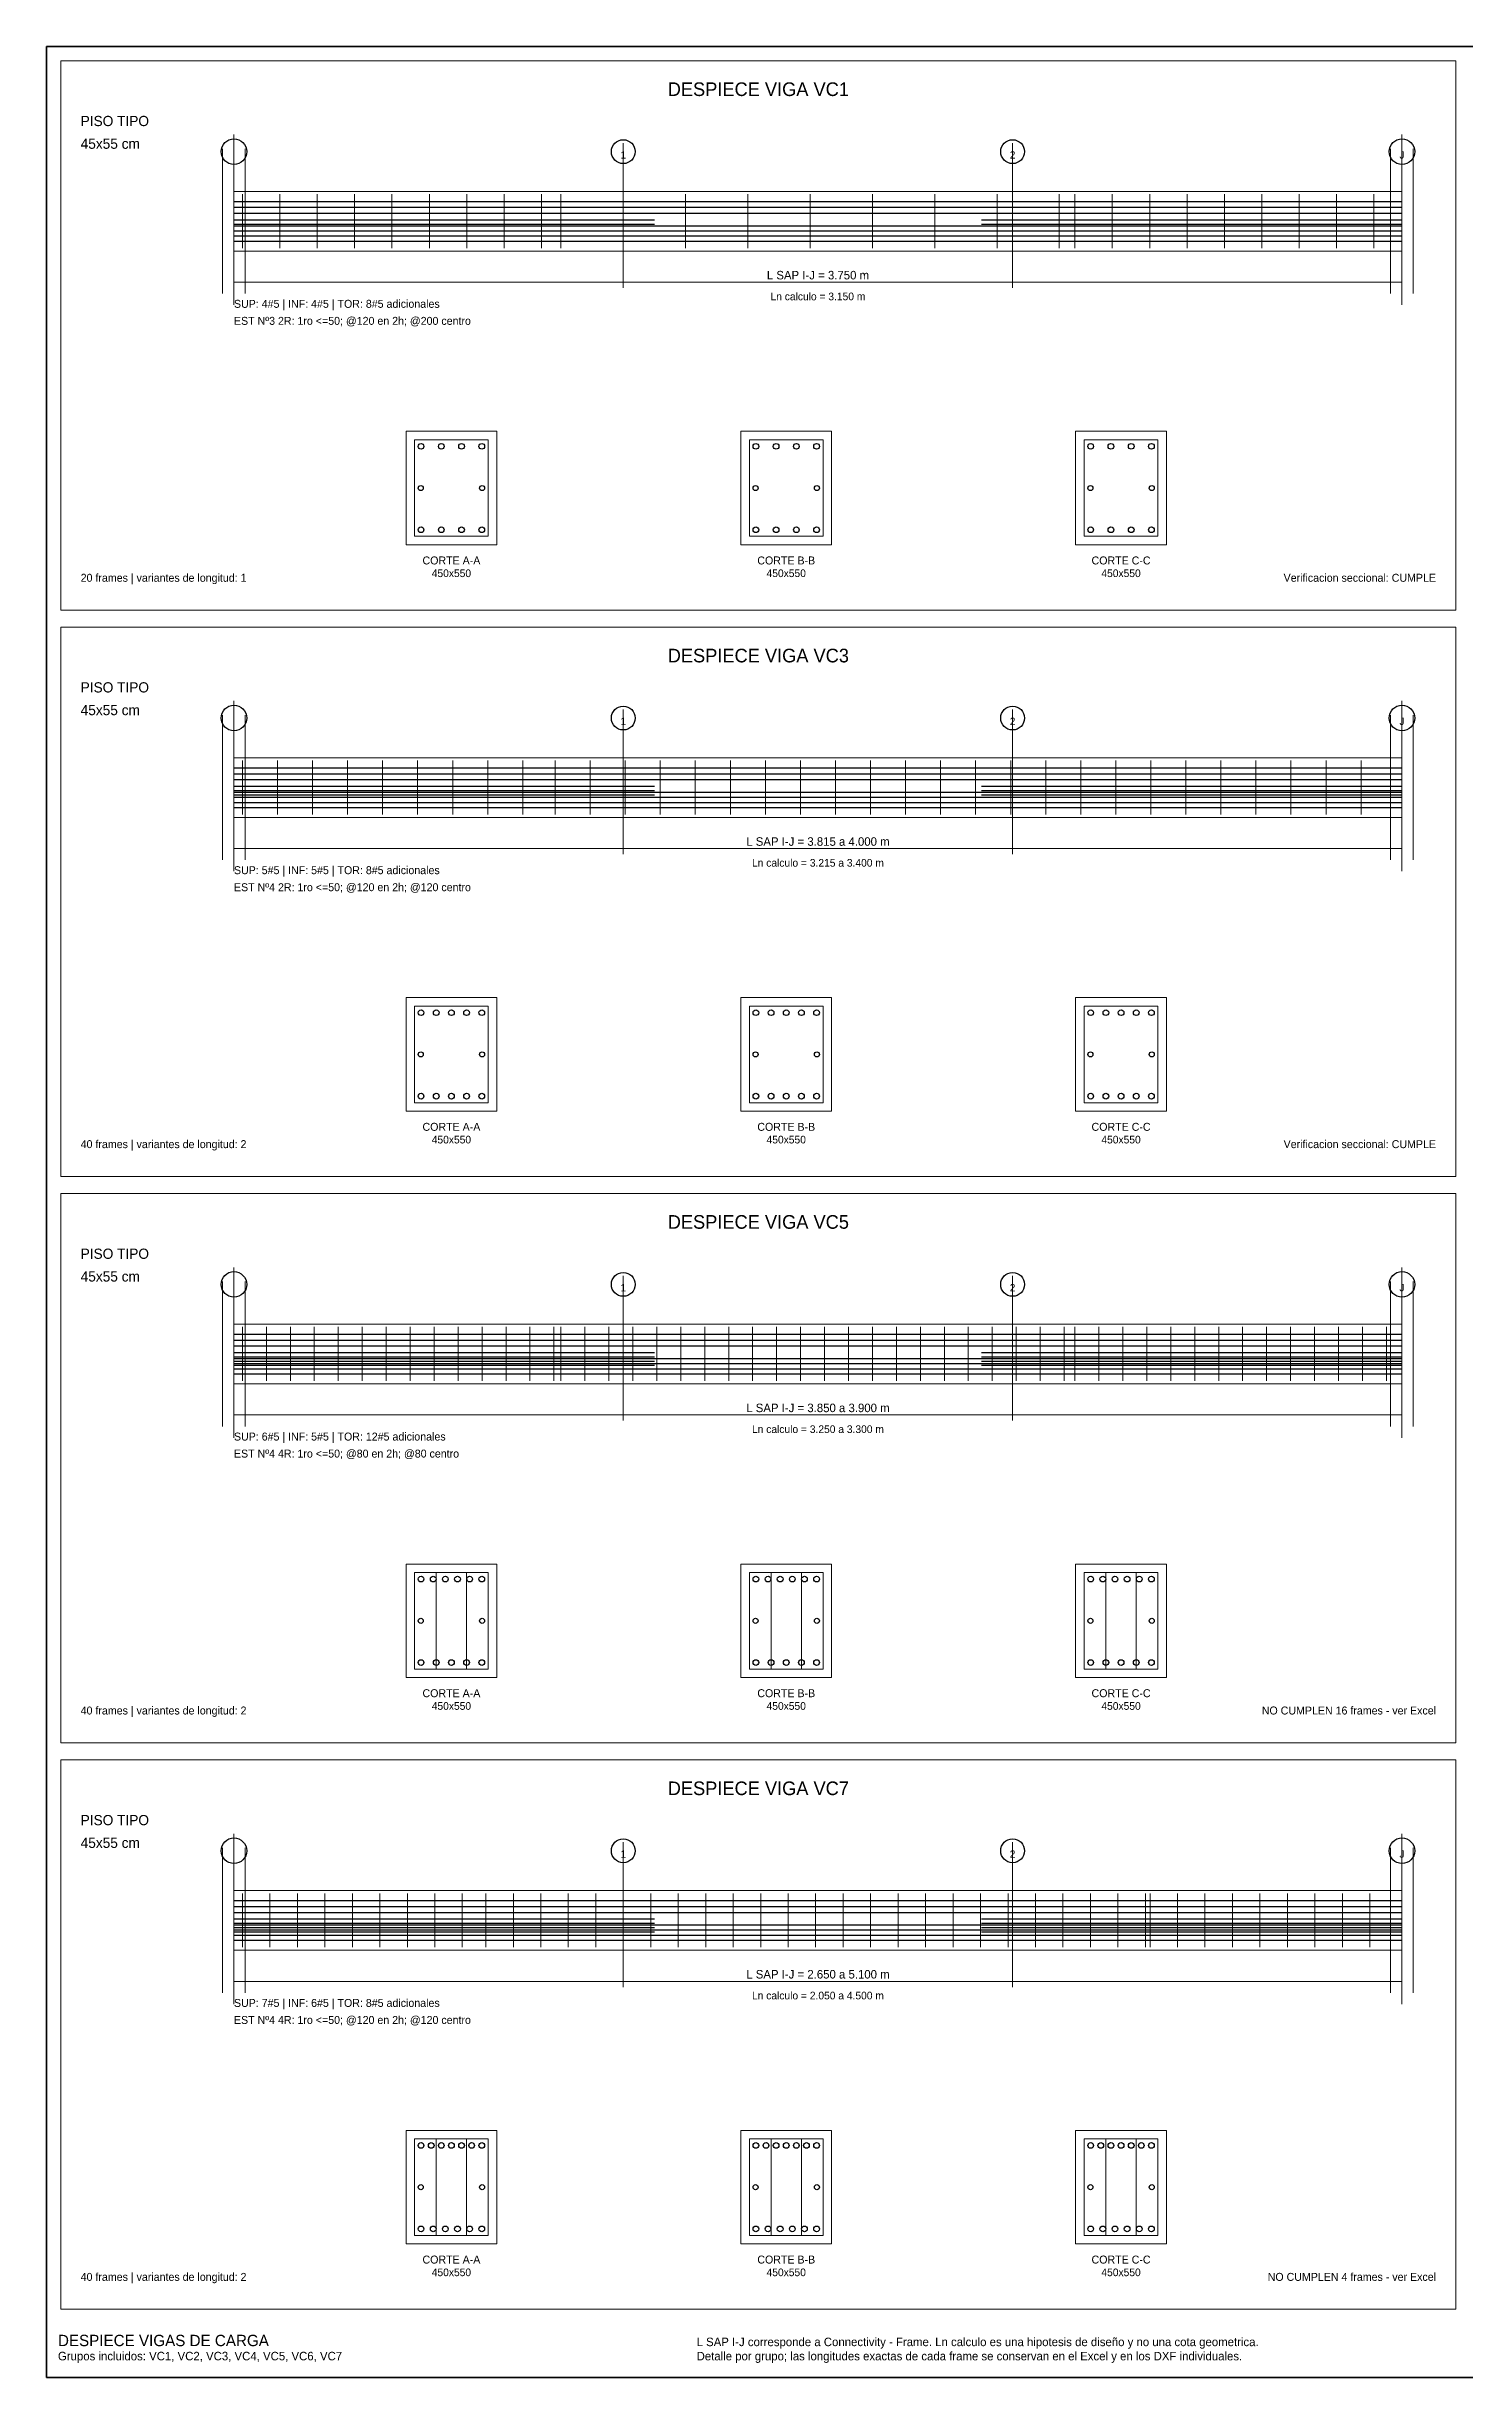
# Model space of a CAD drawing. Header units: millimetres. Extents: x 10 to 1179, y 10 to 831.
# Drawn here: x 10 to 510, y 10 to 831 of the extents above; entities that cross this region are included whole.
import ezdxf
from ezdxf.enums import TextEntityAlignment as Align

# ---------------------------------------------------------------- set-up
doc = ezdxf.new("R2010")
doc.units = ezdxf.units.MM
for name, color, linetype in [('ACERO_ADIC', 2, 'Continuous'), ('ACERO_INF', 1, 'Continuous'), ('ACERO_SUP', 5, 'Continuous'), ('ACERO_TOR', 30, 'Continuous'), ('ALERTA', 1, 'Continuous'), ('APOYOS', 4, 'Continuous'), ('CONTORNO', 7, 'Continuous'), ('CORTE', 7, 'Continuous'), ('COTAS', 3, 'Continuous'), ('EJES', 8, 'Continuous'), ('ESTRIBOS', 7, 'Continuous'), ('GUIA', 9, 'Continuous'), ('MARCO', 7, 'Continuous'), ('TEXTO', 7, 'Continuous'), ('TITULO', 6, 'Continuous')]:
    doc.layers.add(name, color=color, linetype=linetype)

msp = doc.modelspace()

# ---------------------------------------------------------------- linework, layer by layer
at = {"layer": 'ACERO_ADIC', "color": 2, "lineweight": 30}
for p, q in [((76, 770), (224.14, 770)), ((76, 768.5), (224.14, 768.5)), ((339.36, 770), (487.5, 770)), ((339.36, 768.5), (487.5, 768.5)), ((76, 570.5), (224.14, 570.5)), ((76, 569), (224.14, 569)), ((76, 567.5), (224.14, 567.5)), ((339.36, 570.5), (487.5, 570.5)), ((339.36, 569), (487.5, 569)), ((339.36, 567.5), (487.5, 567.5)), ((76, 371), (224.14, 371)), ((76, 369.5), (224.14, 369.5)), ((339.36, 371), (487.5, 371)), ((339.36, 369.5), (487.5, 369.5)), ((76, 368), (224.14, 368)), ((76, 366.5), (224.14, 366.5)), ((339.36, 368), (487.5, 368)), ((339.36, 366.5), (487.5, 366.5)), ((76, 171.5), (224.14, 171.5)), ((76, 170), (224.14, 170)), ((76, 168.5), (224.14, 168.5)), ((76, 167), (224.14, 167)), ((339.36, 171.5), (487.5, 171.5)), ((339.36, 170), (487.5, 170)), ((339.36, 168.5), (487.5, 168.5)), ((339.36, 167), (487.5, 167))]:
    msp.add_line(p, q, dxfattribs=at)
at = {"layer": 'ACERO_INF', "color": 1, "lineweight": 30}
for p, q in [((76, 767.9), (487.5, 767.9)), ((76, 766.1), (487.5, 766.1)), ((76, 764.3), (487.5, 764.3)), ((76, 762.5), (487.5, 762.5)), ((76, 568.4), (487.5, 568.4)), ((76, 566.6), (487.5, 566.6)), ((76, 564.8), (487.5, 564.8)), ((76, 563), (487.5, 563)), ((76, 368.9), (487.5, 368.9)), ((76, 367.1), (487.5, 367.1)), ((76, 365.3), (487.5, 365.3)), ((76, 363.5), (487.5, 363.5)), ((76, 169.4), (487.5, 169.4)), ((76, 167.6), (487.5, 167.6)), ((76, 165.8), (487.5, 165.8)), ((76, 164), (487.5, 164))]:
    msp.add_line(p, q, dxfattribs=at)
at = {"layer": 'ACERO_INF', "color": 1}
for centre in [(141.92, 660.8), (149.05, 660.8), (156.19, 660.8), (163.32, 660.8), (259.88, 660.8), (267.01, 660.8), (274.15, 660.8), (281.28, 660.8), (377.84, 660.8), (384.97, 660.8), (392.11, 660.8), (399.24, 660.8), (141.92, 461.3), (147.27, 461.3), (152.62, 461.3), (157.97, 461.3), (163.32, 461.3), (259.88, 461.3), (265.23, 461.3), (270.58, 461.3), (275.93, 461.3), (281.28, 461.3), (377.84, 461.3), (383.19, 461.3), (388.54, 461.3), (393.89, 461.3), (399.24, 461.3), (141.92, 261.8), (147.27, 261.8), (152.62, 261.8), (157.97, 261.8), (163.32, 261.8), (259.88, 261.8), (265.23, 261.8), (270.58, 261.8), (275.93, 261.8), (281.28, 261.8), (377.84, 261.8), (383.19, 261.8), (388.54, 261.8), (393.89, 261.8), (399.24, 261.8), (141.92, 62.3), (146.2, 62.3), (150.48, 62.3), (154.76, 62.3), (159.04, 62.3), (163.32, 62.3), (259.88, 62.3), (264.16, 62.3), (268.44, 62.3), (272.72, 62.3), (277, 62.3), (281.28, 62.3), (377.84, 62.3), (382.12, 62.3), (386.4, 62.3), (390.68, 62.3), (394.96, 62.3), (399.24, 62.3)]:
    msp.add_circle(centre, 1, dxfattribs=at)
at = {"layer": 'ACERO_SUP', "color": 5, "lineweight": 30}
for p, q in [((76, 776.5), (487.5, 776.5)), ((76, 774.4), (487.5, 774.4)), ((76, 772.3), (487.5, 772.3)), ((76, 577), (487.5, 577)), ((76, 574.9), (487.5, 574.9)), ((76, 572.8), (487.5, 572.8)), ((76, 377.5), (487.5, 377.5)), ((76, 375.4), (487.5, 375.4)), ((76, 373.3), (487.5, 373.3)), ((76, 178), (487.5, 178)), ((76, 175.9), (487.5, 175.9)), ((76, 173.8), (487.5, 173.8))]:
    msp.add_line(p, q, dxfattribs=at)
at = {"layer": 'ACERO_SUP', "color": 5}
for centre in [(141.92, 690.2), (149.05, 690.2), (156.19, 690.2), (163.32, 690.2), (259.88, 690.2), (267.01, 690.2), (274.15, 690.2), (281.28, 690.2), (377.84, 690.2), (384.97, 690.2), (392.11, 690.2), (399.24, 690.2), (141.92, 490.7), (147.27, 490.7), (152.62, 490.7), (157.97, 490.7), (163.32, 490.7), (259.88, 490.7), (265.23, 490.7), (270.58, 490.7), (275.93, 490.7), (281.28, 490.7), (377.84, 490.7), (383.19, 490.7), (388.54, 490.7), (393.89, 490.7), (399.24, 490.7), (141.92, 291.2), (146.2, 291.2), (150.48, 291.2), (154.76, 291.2), (159.04, 291.2), (163.32, 291.2), (259.88, 291.2), (264.16, 291.2), (268.44, 291.2), (272.72, 291.2), (277, 291.2), (281.28, 291.2), (377.84, 291.2), (382.12, 291.2), (386.4, 291.2), (390.68, 291.2), (394.96, 291.2), (399.24, 291.2), (141.92, 91.7), (145.49, 91.7), (149.05, 91.7), (152.62, 91.7), (156.19, 91.7), (159.75, 91.7), (163.32, 91.7), (259.88, 91.7), (263.45, 91.7), (267.01, 91.7), (270.58, 91.7), (274.15, 91.7), (277.71, 91.7), (281.28, 91.7), (377.84, 91.7), (381.41, 91.7), (384.97, 91.7), (388.54, 91.7), (392.11, 91.7), (395.67, 91.7), (399.24, 91.7)]:
    msp.add_circle(centre, 1, dxfattribs=at)
at = {"layer": 'ACERO_TOR', "color": 30}
for centre in [(141.82, 675.5), (163.42, 675.5), (259.78, 675.5), (281.38, 675.5), (377.74, 675.5), (399.34, 675.5), (141.82, 476), (163.42, 476), (259.78, 476), (281.38, 476), (377.74, 476), (399.34, 476), (141.82, 276.5), (163.42, 276.5), (259.78, 276.5), (281.38, 276.5), (377.74, 276.5), (399.34, 276.5), (141.82, 77), (163.42, 77), (259.78, 77), (281.38, 77), (377.74, 77), (399.34, 77)]:
    msp.add_circle(centre, 0.9, dxfattribs=at)
at = {"layer": 'APOYOS', "color": 4, "lineweight": 18}
for p, q in [((72, 744), (72, 795)), ((80, 744), (80, 795)), ((483.5, 744), (483.5, 795)), ((491.5, 744), (491.5, 795)), ((72, 544.5), (72, 595.5)), ((80, 544.5), (80, 595.5)), ((483.5, 544.5), (483.5, 595.5)), ((491.5, 544.5), (491.5, 595.5)), ((72, 345), (72, 396)), ((80, 345), (80, 396)), ((483.5, 345), (483.5, 396)), ((491.5, 345), (491.5, 396)), ((72, 145.5), (72, 196.5)), ((80, 145.5), (80, 196.5)), ((483.5, 145.5), (483.5, 196.5)), ((491.5, 145.5), (491.5, 196.5))]:
    msp.add_line(p, q, dxfattribs=at)
at = {"layer": 'CONTORNO', "color": 7, "lineweight": 18}
for points in [[(76, 759), (487.5, 759), (487.5, 780), (76, 780)], [(76, 559.5), (487.5, 559.5), (487.5, 580.5), (76, 580.5)], [(76, 360), (487.5, 360), (487.5, 381), (76, 381)], [(76, 160.5), (487.5, 160.5), (487.5, 181.5), (76, 181.5)]]:
    msp.add_lwpolyline(points, close=True, dxfattribs=at)
at = {"layer": 'CORTE', "color": 7, "lineweight": 20}
for points in [[(136.62, 655.5), (168.62, 655.5), (168.62, 695.5), (136.62, 695.5)], [(254.58, 655.5), (286.58, 655.5), (286.58, 695.5), (254.58, 695.5)], [(372.54, 655.5), (404.54, 655.5), (404.54, 695.5), (372.54, 695.5)], [(136.62, 456), (168.62, 456), (168.62, 496), (136.62, 496)], [(254.58, 456), (286.58, 456), (286.58, 496), (254.58, 496)], [(372.54, 456), (404.54, 456), (404.54, 496), (372.54, 496)], [(136.62, 256.5), (168.62, 256.5), (168.62, 296.5), (136.62, 296.5)], [(254.58, 256.5), (286.58, 256.5), (286.58, 296.5), (254.58, 296.5)], [(372.54, 256.5), (404.54, 256.5), (404.54, 296.5), (372.54, 296.5)], [(136.62, 57), (168.62, 57), (168.62, 97), (136.62, 97)], [(254.58, 57), (286.58, 57), (286.58, 97), (254.58, 97)], [(372.54, 57), (404.54, 57), (404.54, 97), (372.54, 97)]]:
    msp.add_lwpolyline(points, close=True, dxfattribs=at)
at = {"layer": 'COTAS', "color": 3, "lineweight": 18}
for p, q in [((76, 746), (76, 750)), ((76, 748), (487.5, 748)), ((487.5, 746), (487.5, 750)), ((76, 546.5), (76, 550.5)), ((487.5, 546.5), (487.5, 550.5)), ((76, 548.5), (487.5, 548.5)), ((76, 347), (76, 351)), ((76, 349), (487.5, 349)), ((487.5, 347), (487.5, 351)), ((76, 147.5), (76, 151.5)), ((76, 149.5), (487.5, 149.5)), ((487.5, 147.5), (487.5, 151.5))]:
    msp.add_line(p, q, dxfattribs=at)
at = {"layer": 'EJES', "color": 8, "lineweight": 9}
for p, q in [((76, 740), (76, 800)), ((213.17, 746), (213.17, 797)), ((350.33, 746), (350.33, 797)), ((487.5, 740), (487.5, 800)), ((76, 540.5), (76, 600.5)), ((487.5, 540.5), (487.5, 600.5)), ((213.17, 546.5), (213.17, 597.5)), ((350.33, 546.5), (350.33, 597.5)), ((76, 341), (76, 401)), ((213.17, 347), (213.17, 398)), ((350.33, 347), (350.33, 398)), ((487.5, 341), (487.5, 401)), ((76, 141.5), (76, 201.5)), ((213.17, 147.5), (213.17, 198.5)), ((350.33, 147.5), (350.33, 198.5)), ((487.5, 141.5), (487.5, 201.5))]:
    msp.add_line(p, q, dxfattribs=at)
at = {"layer": 'EJES', "color": 8}
for centre, radius in [((76, 794), 4.5), ((213.17, 794), 4.2), ((350.33, 794), 4.2), ((487.5, 794), 4.5), ((76, 594.5), 4.5), ((213.17, 594.5), 4.2), ((350.33, 594.5), 4.2), ((487.5, 594.5), 4.5), ((76, 395), 4.5), ((213.17, 395), 4.2), ((350.33, 395), 4.2), ((487.5, 395), 4.5), ((76, 195.5), 4.5), ((213.17, 195.5), 4.2), ((350.33, 195.5), 4.2), ((487.5, 195.5), 4.5)]:
    msp.add_circle(centre, radius, dxfattribs=at)
at = {"layer": 'ESTRIBOS', "color": 7, "lineweight": 9}
for p, q in [((79, 760), (79, 779)), ((92.17, 760), (92.17, 779)), ((105.34, 760), (105.34, 779)), ((118.5, 760), (118.5, 779)), ((131.67, 760), (131.67, 779)), ((144.84, 760), (144.84, 779)), ((158.01, 760), (158.01, 779)), ((171.18, 760), (171.18, 779)), ((184.34, 760), (184.34, 779)), ((191.22, 760), (191.22, 779)), ((213.17, 760), (213.17, 779)), ((235.11, 760), (235.11, 779)), ((257.06, 760), (257.06, 779)), ((279.01, 760), (279.01, 779)), ((300.95, 760), (300.95, 779)), ((322.9, 760), (322.9, 779)), ((344.85, 760), (344.85, 779)), ((366.79, 760), (366.79, 779)), ((372.28, 760), (372.28, 779)), ((385.45, 760), (385.45, 779)), ((398.62, 760), (398.62, 779)), ((411.78, 760), (411.78, 779)), ((424.95, 760), (424.95, 779)), ((438.12, 760), (438.12, 779)), ((451.29, 760), (451.29, 779)), ((464.46, 760), (464.46, 779)), ((477.62, 760), (477.62, 779)), ((79, 560.5), (79, 579.5)), ((91.34, 560.5), (91.34, 579.5)), ((103.69, 560.5), (103.69, 579.5)), ((116.03, 560.5), (116.03, 579.5)), ((128.38, 560.5), (128.38, 579.5)), ((140.72, 560.5), (140.72, 579.5)), ((153.07, 560.5), (153.07, 579.5)), ((165.41, 560.5), (165.41, 579.5)), ((177.76, 560.5), (177.76, 579.5)), ((189.16, 560.5), (189.16, 579.5)), ((201.51, 560.5), (201.51, 579.5)), ((213.85, 560.5), (213.85, 579.5)), ((226.2, 560.5), (226.2, 579.5)), ((238.54, 560.5), (238.54, 579.5)), ((250.89, 560.5), (250.89, 579.5)), ((263.23, 560.5), (263.23, 579.5)), ((275.58, 560.5), (275.58, 579.5)), ((287.92, 560.5), (287.92, 579.5)), ((300.27, 560.5), (300.27, 579.5)), ((312.61, 560.5), (312.61, 579.5)), ((324.96, 560.5), (324.96, 579.5)), ((337.3, 560.5), (337.3, 579.5)), ((349.65, 560.5), (349.65, 579.5)), ((361.99, 560.5), (361.99, 579.5)), ((374.34, 560.5), (374.34, 579.5)), ((386.68, 560.5), (386.68, 579.5)), ((399.03, 560.5), (399.03, 579.5)), ((411.37, 560.5), (411.37, 579.5)), ((423.72, 560.5), (423.72, 579.5)), ((436.06, 560.5), (436.06, 579.5)), ((448.41, 560.5), (448.41, 579.5)), ((460.75, 560.5), (460.75, 579.5)), ((473.1, 560.5), (473.1, 579.5)), ((79, 361), (79, 380)), ((87.44, 361), (87.44, 380)), ((95.88, 361), (95.88, 380)), ((104.32, 361), (104.32, 380)), ((112.76, 361), (112.76, 380)), ((121.21, 361), (121.21, 380)), ((129.65, 361), (129.65, 380)), ((138.09, 361), (138.09, 380)), ((146.53, 361), (146.53, 380)), ((154.97, 361), (154.97, 380)), ((163.41, 361), (163.41, 380)), ((171.85, 361), (171.85, 380)), ((180.29, 361), (180.29, 380)), ((188.73, 361), (188.73, 380)), ((191.22, 361), (191.22, 380)), ((199.66, 361), (199.66, 380)), ((208.1, 361), (208.1, 380)), ((216.54, 361), (216.54, 380)), ((224.98, 361), (224.98, 380)), ((233.43, 361), (233.43, 380)), ((241.87, 361), (241.87, 380)), ((250.31, 361), (250.31, 380)), ((258.75, 361), (258.75, 380)), ((267.19, 361), (267.19, 380)), ((275.63, 361), (275.63, 380)), ((284.07, 361), (284.07, 380)), ((292.51, 361), (292.51, 380)), ((300.95, 361), (300.95, 380)), ((309.39, 361), (309.39, 380)), ((317.84, 361), (317.84, 380)), ((326.28, 361), (326.28, 380)), ((334.72, 361), (334.72, 380)), ((343.16, 361), (343.16, 380)), ((351.6, 361), (351.6, 380)), ((360.04, 361), (360.04, 380)), ((368.48, 361), (368.48, 380)), ((372.28, 361), (372.28, 380)), ((380.72, 361), (380.72, 380)), ((389.16, 361), (389.16, 380)), ((397.6, 361), (397.6, 380)), ((406.04, 361), (406.04, 380)), ((414.49, 361), (414.49, 380)), ((422.93, 361), (422.93, 380)), ((431.37, 361), (431.37, 380)), ((439.81, 361), (439.81, 380)), ((448.25, 361), (448.25, 380)), ((456.69, 361), (456.69, 380)), ((465.13, 361), (465.13, 380)), ((473.57, 361), (473.57, 380)), ((482.01, 361), (482.01, 380)), ((79, 161.5), (79, 180.5)), ((88.68, 161.5), (88.68, 180.5)), ((98.36, 161.5), (98.36, 180.5)), ((108.05, 161.5), (108.05, 180.5)), ((117.73, 161.5), (117.73, 180.5)), ((127.41, 161.5), (127.41, 180.5)), ((137.09, 161.5), (137.09, 180.5)), ((146.78, 161.5), (146.78, 180.5)), ((156.46, 161.5), (156.46, 180.5)), ((164.75, 161.5), (164.75, 180.5)), ((174.44, 161.5), (174.44, 180.5)), ((184.12, 161.5), (184.12, 180.5)), ((193.8, 161.5), (193.8, 180.5)), ((203.48, 161.5), (203.48, 180.5)), ((213.17, 161.5), (213.17, 180.5)), ((222.85, 161.5), (222.85, 180.5)), ((232.53, 161.5), (232.53, 180.5)), ((242.21, 161.5), (242.21, 180.5)), ((251.9, 161.5), (251.9, 180.5)), ((261.58, 161.5), (261.58, 180.5)), ((271.26, 161.5), (271.26, 180.5)), ((280.94, 161.5), (280.94, 180.5)), ((290.63, 161.5), (290.63, 180.5)), ((300.31, 161.5), (300.31, 180.5)), ((309.99, 161.5), (309.99, 180.5)), ((319.67, 161.5), (319.67, 180.5)), ((329.35, 161.5), (329.35, 180.5)), ((339.04, 161.5), (339.04, 180.5)), ((348.72, 161.5), (348.72, 180.5)), ((358.4, 161.5), (358.4, 180.5)), ((368.08, 161.5), (368.08, 180.5)), ((377.77, 161.5), (377.77, 180.5)), ((387.45, 161.5), (387.45, 180.5)), ((397.13, 161.5), (397.13, 180.5)), ((398.75, 161.5), (398.75, 180.5)), ((408.43, 161.5), (408.43, 180.5)), ((418.11, 161.5), (418.11, 180.5)), ((427.79, 161.5), (427.79, 180.5)), ((437.47, 161.5), (437.47, 180.5)), ((447.16, 161.5), (447.16, 180.5)), ((456.84, 161.5), (456.84, 180.5)), ((466.52, 161.5), (466.52, 180.5)), ((476.2, 161.5), (476.2, 180.5))]:
    msp.add_line(p, q, dxfattribs=at)
at = {"layer": 'ESTRIBOS', "color": 7, "lineweight": 18}
for p, q in [((147.29, 259.5), (147.29, 293.5)), ((157.95, 259.5), (157.95, 293.5)), ((265.25, 259.5), (265.25, 293.5)), ((275.91, 259.5), (275.91, 293.5)), ((383.21, 259.5), (383.21, 293.5)), ((393.87, 259.5), (393.87, 293.5)), ((147.29, 60), (147.29, 94)), ((157.95, 60), (157.95, 94)), ((265.25, 60), (265.25, 94)), ((275.91, 60), (275.91, 94)), ((383.21, 60), (383.21, 94)), ((393.87, 60), (393.87, 94))]:
    msp.add_line(p, q, dxfattribs=at)
for points in [[(139.62, 658.5), (165.62, 658.5), (165.62, 692.5), (139.62, 692.5)], [(257.58, 658.5), (283.58, 658.5), (283.58, 692.5), (257.58, 692.5)], [(375.54, 658.5), (401.54, 658.5), (401.54, 692.5), (375.54, 692.5)], [(139.62, 459), (165.62, 459), (165.62, 493), (139.62, 493)], [(257.58, 459), (283.58, 459), (283.58, 493), (257.58, 493)], [(375.54, 459), (401.54, 459), (401.54, 493), (375.54, 493)], [(139.62, 259.5), (165.62, 259.5), (165.62, 293.5), (139.62, 293.5)], [(257.58, 259.5), (283.58, 259.5), (283.58, 293.5), (257.58, 293.5)], [(375.54, 259.5), (401.54, 259.5), (401.54, 293.5), (375.54, 293.5)], [(139.62, 60), (165.62, 60), (165.62, 94), (139.62, 94)], [(257.58, 60), (283.58, 60), (283.58, 94), (257.58, 94)], [(375.54, 60), (401.54, 60), (401.54, 94), (375.54, 94)]]:
    msp.add_lwpolyline(points, close=True, dxfattribs=at)
at = {"layer": 'GUIA', "color": 9, "lineweight": 9}
for points in [[(15, 632.5), (506.5, 632.5), (506.5, 826), (15, 826)], [(15, 433), (506.5, 433), (506.5, 626.5), (15, 626.5)], [(15, 233.5), (506.5, 233.5), (506.5, 427), (15, 427)], [(15, 34), (506.5, 34), (506.5, 227.5), (15, 227.5)]]:
    msp.add_lwpolyline(points, close=True, dxfattribs=at)
at = {"layer": 'MARCO', "color": 7, "lineweight": 35}
msp.add_lwpolyline([(10, 10), (1179, 10), (1179, 831), (10, 831)], close=True, dxfattribs=at)

# ---------------------------------------------------------------- texts
at = {"layer": 'ALERTA', "color": 1}
for s, p in [('NO CUMPLEN 16 frames - ver Excel', (499.5, 243.5)), ('NO CUMPLEN 4 frames - ver Excel', (499.5, 44))]:
    msp.add_text(s, height=2.8, dxfattribs=at).set_placement(p, align=Align.RIGHT)
at = {"layer": 'COTAS', "color": 3}
for s, p in [('L SAP I-J = 3.750 m', (281.75, 750.5)), ('L SAP I-J = 3.815 a 4.000 m', (281.75, 551)), ('L SAP I-J = 3.850 a 3.900 m', (281.75, 351.5)), ('L SAP I-J = 2.650 a 5.100 m', (281.75, 152))]:
    msp.add_text(s, height=3, dxfattribs=at).set_placement(p, align=Align.MIDDLE_CENTER)
at = {"layer": 'EJES', "color": 8}
for s, p in [('I', (76, 792.85)), ('1', (213.17, 792.85)), ('2', (350.33, 792.85)), ('J', (487.5, 792.85)), ('I', (76, 593.35)), ('1', (213.17, 593.35)), ('2', (350.33, 593.35)), ('J', (487.5, 593.35)), ('I', (76, 393.85)), ('1', (213.17, 393.85)), ('2', (350.33, 393.85)), ('J', (487.5, 393.85)), ('I', (76, 194.35)), ('1', (213.17, 194.35)), ('2', (350.33, 194.35)), ('J', (487.5, 194.35))]:
    msp.add_text(s, height=2.6, dxfattribs=at).set_placement(p, align=Align.MIDDLE_CENTER)
at = {"layer": 'TEXTO', "color": 7}
for s, height, p in [('SUP: 4#5 | INF: 4#5 | TOR: 8#5 adicionales', 2.8, (76, 739)), ('EST Nº3 2R: 1ro <=50; @120 en 2h; @200 centro', 2.8, (76, 733)), ('20 frames | variantes de longitud: 1', 2.8, (22, 642.5)), ('SUP: 5#5 | INF: 5#5 | TOR: 8#5 adicionales', 2.8, (76, 539.5)), ('EST Nº4 2R: 1ro <=50; @120 en 2h; @120 centro', 2.8, (76, 533.5)), ('40 frames | variantes de longitud: 2', 2.8, (22, 443)), ('SUP: 6#5 | INF: 5#5 | TOR: 12#5 adicionales', 2.8, (76, 340)), ('EST Nº4 4R: 1ro <=50; @80 en 2h; @80 centro', 2.8, (76, 334)), ('40 frames | variantes de longitud: 2', 2.8, (22, 243.5)), ('SUP: 7#5 | INF: 6#5 | TOR: 8#5 adicionales', 2.8, (76, 140.5)), ('EST Nº4 4R: 1ro <=50; @120 en 2h; @120 centro', 2.8, (76, 134.5)), ('40 frames | variantes de longitud: 2', 2.8, (22, 44)), ('Grupos incluidos: VC1, VC2, VC3, VC4, VC5, VC6, VC7', 3, (14, 16)), ('L SAP I-J corresponde a Connectivity - Frame. Ln calculo es una hipotesis de diseño y no una cota geometrica.', 3, (239, 21)), ('Detalle por grupo; las longitudes exactas de cada frame se conservan en el Excel y en los DXF individuales.', 3, (239, 16))]:
    msp.add_text(s, height=height, dxfattribs=at).set_placement(p)
for s, height, p in [('Ln calculo = 3.150 m', 2.7, (281.75, 743)), ('CORTE A-A', 2.8, (152.62, 650)), ('CORTE B-B', 2.8, (270.58, 650)), ('CORTE C-C', 2.8, (388.54, 650)), ('450x550', 2.7, (152.62, 645.5)), ('450x550', 2.7, (270.58, 645.5)), ('450x550', 2.7, (388.54, 645.5)), ('Ln calculo = 3.215 a 3.400 m', 2.7, (281.75, 543.5)), ('CORTE A-A', 2.8, (152.62, 450.5)), ('CORTE B-B', 2.8, (270.58, 450.5)), ('CORTE C-C', 2.8, (388.54, 450.5)), ('450x550', 2.7, (152.62, 446)), ('450x550', 2.7, (270.58, 446)), ('450x550', 2.7, (388.54, 446)), ('Ln calculo = 3.250 a 3.300 m', 2.7, (281.75, 344)), ('CORTE A-A', 2.8, (152.62, 251)), ('450x550', 2.7, (152.62, 246.5)), ('CORTE B-B', 2.8, (270.58, 251)), ('450x550', 2.7, (270.58, 246.5)), ('CORTE C-C', 2.8, (388.54, 251)), ('450x550', 2.7, (388.54, 246.5)), ('Ln calculo = 2.050 a 4.500 m', 2.7, (281.75, 144.5)), ('CORTE A-A', 2.8, (152.62, 51.5)), ('CORTE B-B', 2.8, (270.58, 51.5)), ('CORTE C-C', 2.8, (388.54, 51.5)), ('450x550', 2.7, (152.62, 47)), ('450x550', 2.7, (270.58, 47)), ('450x550', 2.7, (388.54, 47))]:
    msp.add_text(s, height=height, dxfattribs=at).set_placement(p, align=Align.MIDDLE_CENTER)
at = {"layer": 'TEXTO', "color": 3}
for p in [(499.5, 642.5), (499.5, 443)]:
    msp.add_text('Verificacion seccional: CUMPLE', height=2.8, dxfattribs=at).set_placement(p, align=Align.RIGHT)
at = {"layer": 'TITULO', "color": 6}
for s, p in [('DESPIECE VIGA VC1', (260.75, 816)), ('DESPIECE VIGA VC3', (260.75, 616.5)), ('DESPIECE VIGA VC5', (260.75, 417)), ('DESPIECE VIGA VC7', (260.75, 217.5))]:
    msp.add_text(s, height=4.8, dxfattribs=at).set_placement(p, align=Align.MIDDLE_CENTER)
for s, height, p in [('PISO TIPO', 3.6, (22, 803)), ('45x55 cm', 3.6, (22, 795)), ('PISO TIPO', 3.6, (22, 603.5)), ('45x55 cm', 3.6, (22, 595.5)), ('PISO TIPO', 3.6, (22, 404)), ('45x55 cm', 3.6, (22, 396)), ('PISO TIPO', 3.6, (22, 204.5)), ('45x55 cm', 3.6, (22, 196.5)), ('DESPIECE VIGAS DE CARGA', 4, (14, 21))]:
    msp.add_text(s, height=height, dxfattribs=at).set_placement(p)

doc.saveas('drawing.dxf')
